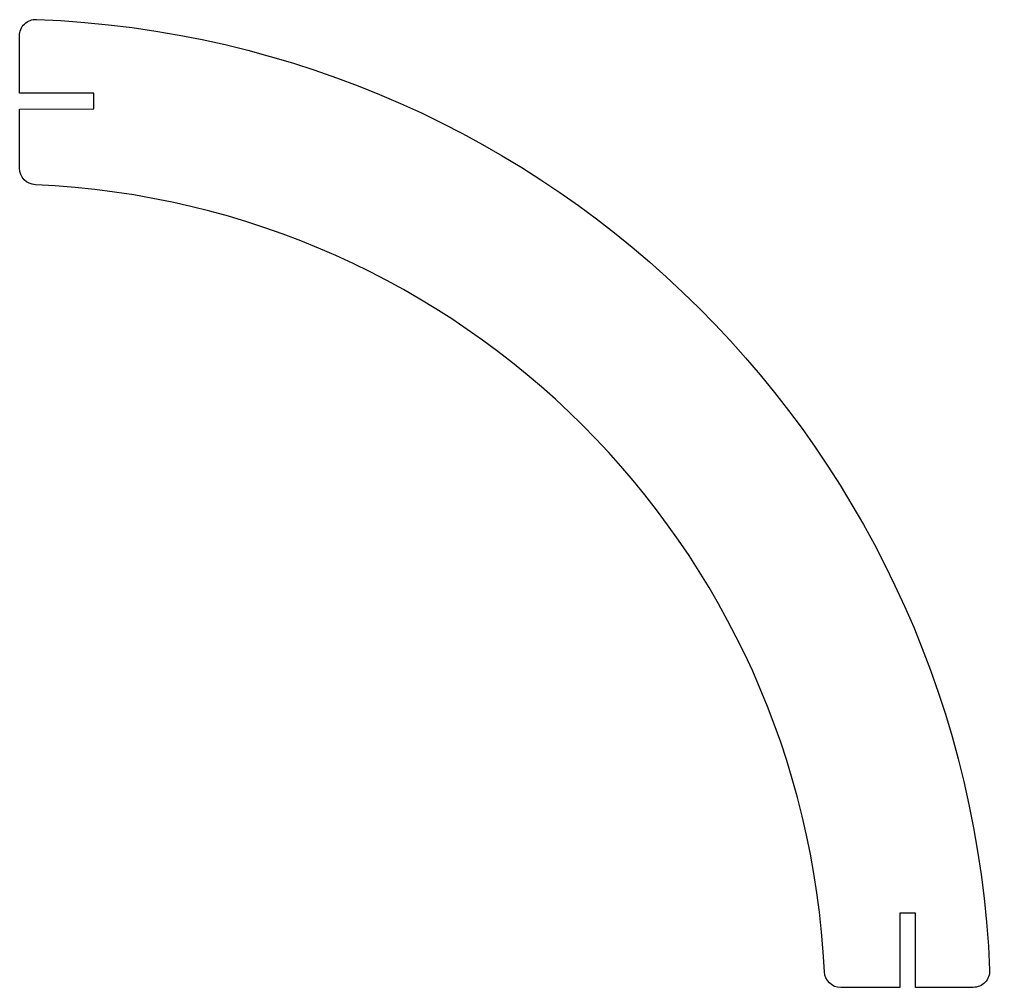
# Model space of a CAD drawing. Header units: millimetres. Extents: x 2 to 120, y 3 to 120.
import ezdxf

# ---------------------------------------------------------------- set-up
doc = ezdxf.new("R2010")
doc.units = ezdxf.units.MM
doc.layers.get('0').update_dxf_attribs({"linetype": 'CONTINUOUS'})

msp = doc.modelspace()

# ---------------------------------------------------------------- linework, layer by layer
msp.add_lwpolyline([(4.51, 119.91, -0.391502), (119.9, 4.86, -0.425702), (117.9, 2.78), (110.92, 2.77), (110.91, 11.77), (109.01, 11.77), (109.02, 2.77), (101.89, 2.76, -0.401038), (99.89, 4.67, 0.38797), (4.37, 99.9, -0.401027), (2.46, 101.9), (2.45, 109.07), (11.45, 109.08), (11.45, 110.98), (2.45, 110.97), (2.44, 117.91, -0.425711)], format="xyb", close=True)

doc.saveas('drawing.dxf')
